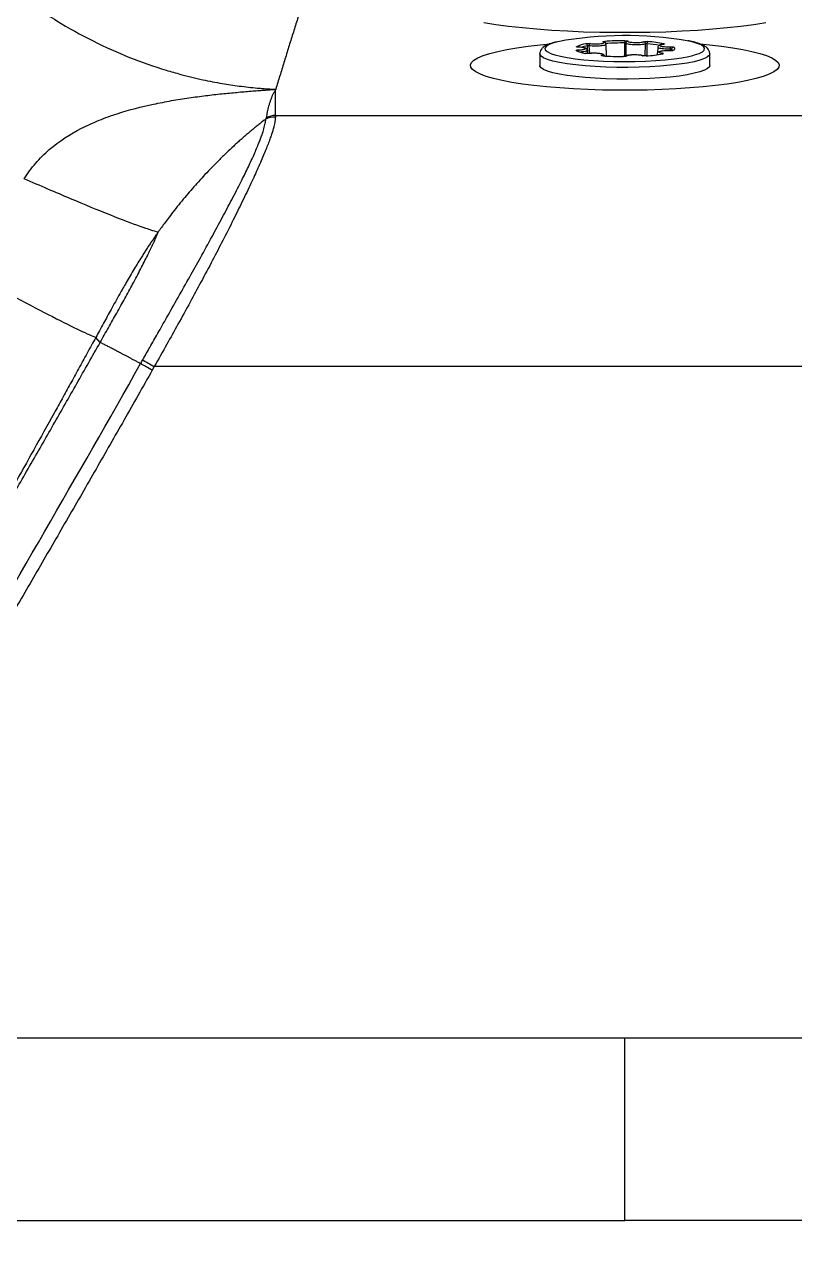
# Model space of a CAD drawing. Extents: x -50 to 28, y -10 to 124.
# Drawn here: x -17.31 to -9.83, y 13.97 to 25.78 of the extents above; entities that cross this region are included whole.
import ezdxf

# ---------------------------------------------------------------- set-up
doc = ezdxf.new("R2010")
doc.units = 0
doc.header["$MEASUREMENT"] = 0
doc.layers.add('GEOMETRY', color=2, linetype='Continuous', lineweight=25)

# ---------------------------------------------------------------- blocks, each defined once
blk = doc.blocks.new('2026 EXCURSION-ENTICE')
at = {"layer": 'GEOMETRY'}
for p, q in [((-0.446, -53.374), (-0.445, -53.374)), ((-0.359, -53.436), (-0.362, -53.359)), ((-0.348, -53.36), (-0.344, -53.435)), ((-0.178, -53.46), (-0.182, -53.347)), ((-0.001, -53.465), (0.001, -53.332)), ((0.011, -53.334), (0.009, -53.46)), ((0.199, -53.458), (0.201, -53.342)), ((0.215, -53.34), (0.213, -53.458)), ((0.321, -53.375), (0.317, -53.429)), ((-0.825, -53.437), (-0.825, -53.551)), ((-0.361, -53.436), (-0.364, -53.405)), ((-0.016, -53.465), (-0.016, -53.465)), ((0.314, -53.44), (0.313, -53.447)), ((0.435, -53.409), (0.434, -53.409)), ((0.442, -53.409), (0.443, -53.392)), ((0.455, -53.392), (0.454, -53.408)), ((0.825, -53.551), (0.825, -53.437)), ((-3.39, -53.782), (-3.39, -53.783)), ((-3.392, -54.036), (0, -54.036)), ((0, -54.036), (3.469, -54.036)), ((-5.095, -56.241), (-5.137, -56.191)), ((-4.569, -56.474), (-4.589, -56.51)), ((0, -56.474), (-4.569, -56.474)), ((3.903, -56.474), (0, -56.474)), ((-7.838, -62.991), (0, -62.991)), ((0, -62.991), (8.053, -62.991)), ((-9.165, -64.767), (0, -64.767)), ((9.285, -64.767), (0, -64.767))]:
    blk.add_line(p, q, dxfattribs=at)
at = {"layer": 'GEOMETRY', "flags": 128}
for points in [[(1.368, -53.137), (1.253, -53.155), (1.128, -53.172), (0.995, -53.186), (0.855, -53.199), (0.708, -53.21), (0.556, -53.219), (0.4, -53.226), (0.242, -53.23), (0.081, -53.232), (-0.081, -53.232), (-0.241, -53.23), (-0.4, -53.226), (-0.556, -53.219), (-0.708, -53.21), (-0.855, -53.199), (-0.995, -53.186), (-1.128, -53.172), (-1.252, -53.155), (-1.368, -53.137)], [(0.731, -53.34), (0.822, -53.349), (0.939, -53.363), (1.048, -53.378), (1.147, -53.395), (1.235, -53.414), (1.311, -53.433), (1.375, -53.454), (1.427, -53.476), (1.465, -53.499), (1.489, -53.522), (1.5, -53.545), (1.496, -53.568), (1.479, -53.591), (1.447, -53.614), (1.403, -53.636), (1.345, -53.657), (1.274, -53.678), (1.192, -53.697), (1.099, -53.715), (0.995, -53.731), (0.882, -53.746), (0.761, -53.758), (0.632, -53.769), (0.498, -53.778), (0.359, -53.785), (0.217, -53.789), (0.073, -53.792), (-0.072, -53.792), (-0.217, -53.789), (-0.359, -53.785), (-0.498, -53.778), (-0.632, -53.769), (-0.76, -53.758), (-0.882, -53.746), (-0.995, -53.731), (-1.098, -53.715), (-1.192, -53.697), (-1.274, -53.678), (-1.345, -53.657), (-1.402, -53.636), (-1.447, -53.614), (-1.478, -53.591), (-1.496, -53.568), (-1.499, -53.545), (-1.489, -53.522), (-1.465, -53.499), (-1.426, -53.476), (-1.375, -53.454), (-1.311, -53.433), (-1.234, -53.414), (-1.146, -53.395), (-1.048, -53.378), (-0.939, -53.363), (-0.822, -53.349), (-0.726, -53.34)], [(-0.65, -53.32), (-0.652, -53.32), (-0.702, -53.335), (-0.74, -53.35), (-0.764, -53.367), (-0.775, -53.383), (-0.772, -53.4), (-0.755, -53.416), (-0.724, -53.432), (-0.713, -53.437)], [(-0.21, -53.323), (-0.207, -53.323), (-0.204, -53.324)], [(0.371, -53.346), (0.371, -53.346), (0.373, -53.346)], [(0.475, -53.373), (0.479, -53.377), (0.482, -53.381), (0.483, -53.385), (0.483, -53.389), (0.482, -53.393), (0.48, -53.397), (0.476, -53.401), (0.471, -53.405)], [(0.704, -53.336), (0.655, -53.321), (0.606, -53.31)], [(0.662, -53.453), (0.678, -53.448), (0.722, -53.433), (0.753, -53.417), (0.771, -53.401), (0.774, -53.384), (0.765, -53.367), (0.741, -53.351), (0.704, -53.336)], [(0.825, -53.438), (0.821, -53.449), (0.804, -53.467), (0.774, -53.483), (0.73, -53.499), (0.673, -53.514), (0.605, -53.527), (0.527, -53.539), (0.439, -53.549), (0.344, -53.558), (0.244, -53.564), (0.139, -53.568), (0.031, -53.57), (-0.077, -53.569), (-0.183, -53.566), (-0.287, -53.561), (-0.385, -53.554), (-0.477, -53.545), (-0.561, -53.534), (-0.635, -53.522), (-0.698, -53.508), (-0.75, -53.492), (-0.788, -53.476), (-0.813, -53.459), (-0.825, -53.442), (-0.825, -53.437)], [(-0.713, -53.437), (-0.681, -53.447), (-0.626, -53.461), (-0.559, -53.474), (-0.483, -53.485), (-0.397, -53.495), (-0.305, -53.502), (-0.208, -53.508), (-0.106, -53.511), (-0.003, -53.512), (0.1, -53.511), (0.202, -53.508), (0.3, -53.503), (0.392, -53.495), (0.478, -53.486), (0.555, -53.475), (0.622, -53.462), (0.662, -53.453)], [(-0.388, -53.434), (-0.385, -53.434), (-0.384, -53.434)], [(-0.345, -53.435), (-0.348, -53.435), (-0.348, -53.435)], [(-0.211, -53.458), (-0.209, -53.458), (-0.209, -53.458)], [(0.168, -53.455), (0.172, -53.456), (0.175, -53.456)], [(0.207, -53.458), (0.207, -53.458), (0.209, -53.458)], [(0.364, -53.438), (0.365, -53.438), (0.368, -53.438)], [(0.825, -53.551), (0.821, -53.563), (0.804, -53.58), (0.774, -53.597), (0.73, -53.612), (0.673, -53.627), (0.605, -53.641), (0.527, -53.653), (0.439, -53.663), (0.344, -53.671), (0.244, -53.677), (0.139, -53.681), (0.031, -53.683), (-0.077, -53.683), (-0.183, -53.68), (-0.287, -53.675), (-0.385, -53.668), (-0.477, -53.659), (-0.561, -53.648), (-0.635, -53.635), (-0.698, -53.621), (-0.75, -53.606), (-0.788, -53.59), (-0.813, -53.573), (-0.825, -53.556), (-0.825, -53.551)]]:
    blk.add_lwpolyline(points, dxfattribs=at)
at = {"layer": 'GEOMETRY'}
for centre, radius, start, end in [((0.006, -56.872), 3.612, 80.4379, 100.4629), ((-0.331, -53.642), 0.306, 98.8034, 116.5974), ((-0.469, -53.388), 0.0199, 51.3271, 87.2658), ((-0.281, -53.794), 0.442, 100.6215, 108.7468), ((-0.383, -53.359), 0.0207, 359.0963, 75.6895), ((-0.326, -53.358), 0.0215, 113.1526, 185.6064), ((-0.003, -56.099), 2.789, 89.9114, 93.947), ((-0.212, -53.335), 0.0252, 353.8136, 47.5995), ((-0.003, -56.006), 2.674, 89.9114, 93.947), ((3.297, -53.328), 3.296, 179.6876, 180.0625), ((0.031, -53.335), 0.0198, 89.3001, 178.839), ((0.181, -53.342), 0.0207, 359.16, 82.3782), ((0.238, -53.338), 0.0235, 126.9132, 185.9389), ((0.096, -54.822), 1.486, 80.671, 85.4279), ((0.119, -54.703), 1.388, 79.2047, 85.6429), ((0.382, -53.356), 0.017, 99.9928, 147.6745), ((0.403, -53.388), 0.0406, 354.519, 27.4073), ((0.475, -53.393), 0.0204, 92.2158, 175.9508), ((-0.348, -53.186), 0.251, 240.5495, 260.8936), ((-0.471, -53.424), 0.0188, 52.7142, 92.2629), ((-0.487, -53.417), 0.0421, 357.4783, 24.5435), ((-0.226, -53.469), 0.0184, 42.6993, 84.153), ((-0.006, -50.742), 2.723, 265.6738, 269.7746), ((0.015, -53.481), 0.0202, 89.9361, 122.6267), ((0.103, -51.954), 1.508, 273.9998, 280.0907), ((0.368, -53.446), 0.0154, 107.6498, 159.947), ((0.444, -53.408), 0.0197, 9.8661, 55.8562), ((0.47, -53.424), 0.0188, 87.7532, 117.3399)]:
    blk.add_arc(centre, radius, start, end, dxfattribs=at)
for points, knots in [([(36.859, -38.985), (36.859, -39.16), (36.859, -39.51), (36.859, -40.039), (36.859, -40.597), (36.859, -41.376), (36.858, -42.351), (36.855, -43.908), (36.846, -45.823), (36.821, -48.972), (36.769, -52.803), (36.678, -56.674), (36.579, -59.683), (36.498, -61.677), (36.42, -63.302), (36.353, -64.522), (36.286, -65.605), (36.213, -66.66), (36.126, -67.745), (36.035, -68.704), (35.97, -69.315), (35.938, -69.602), (35.924, -69.72), (35.913, -69.815), (35.904, -69.892), (35.896, -69.965), (35.867, -70.204), (35.796, -70.603), (35.662, -71.066), (35.528, -71.427), (35.412, -71.692), (35.284, -71.951), (35.095, -72.286), (34.826, -72.687), (34.456, -73.131), (34.042, -73.535), (33.588, -73.894), (33.1, -74.204), (32.582, -74.462), (32.13, -74.631), (31.76, -74.738), (31.526, -74.793), (31.337, -74.829), (31.218, -74.849), (31.123, -74.863), (31.057, -74.871), (30.985, -74.88), (30.842, -74.897), (30.622, -74.922), (30.243, -74.965), (29.765, -75.015), (29.193, -75.07), (28.615, -75.121), (27.863, -75.183), (26.899, -75.253), (25.76, -75.325), (24.592, -75.39), (22.878, -75.476), (20.508, -75.573), (17.428, -75.669), (14.538, -75.735), (11.889, -75.78), (10.038, -75.803), (8.533, -75.817), (7.442, -75.826), (6.273, -75.833), (4.745, -75.84), (3.208, -75.844), (1.667, -75.846), (0.492, -75.847), (-0.692, -75.847), (-1.866, -75.846), (-3.004, -75.844), (-3.751, -75.842), (-4.118, -75.841)], [0, 0, 0, 0, 0.007135, 0.014269, 0.02154, 0.029849, 0.046032, 0.061236, 0.093305, 0.124037, 0.189519, 0.249403, 0.281787, 0.312156, 0.330735, 0.348033, 0.361973, 0.37493, 0.391119, 0.406315, 0.414161, 0.41614, 0.418084, 0.419011, 0.420045, 0.421239, 0.422007, 0.429856, 0.437694, 0.441616, 0.445539, 0.449461, 0.453383, 0.461225, 0.469067, 0.476909, 0.484751, 0.492594, 0.500437, 0.50828, 0.512202, 0.516124, 0.518085, 0.520047, 0.521015, 0.52201, 0.522757, 0.523955, 0.527873, 0.531772, 0.53951, 0.547462, 0.55518, 0.563151, 0.578208, 0.59453, 0.609664, 0.62587, 0.664452, 0.706296, 0.751407, 0.782189, 0.814248, 0.826805, 0.843537, 0.858702, 0.8744, 0.905792, 0.921312, 0.937214, 0.953632, 0.969569, 0.985025, 1, 1, 1, 1]), ([(-4.118, -75.625), (-3.925, -75.625), (-3.733, -75.626), (-3.347, -75.627), (-3.155, -75.627), (-2.769, -75.628), (-2.576, -75.628), (-2.191, -75.629), (-1.998, -75.629), (-1.035, -75.63), (-0.265, -75.63), (0.698, -75.63), (0.89, -75.63), (1.275, -75.63), (1.468, -75.63), (1.853, -75.629), (2.046, -75.629), (2.432, -75.628), (2.626, -75.628), (3.011, -75.627), (3.204, -75.627), (3.589, -75.626), (3.782, -75.626), (4.359, -75.624), (4.744, -75.623), (5.322, -75.621), (5.515, -75.62), (5.9, -75.618), (6.093, -75.617), (6.478, -75.615), (6.67, -75.614), (6.959, -75.613), (7.055, -75.612), (7.176, -75.611), (7.2, -75.611), (7.247, -75.611), (7.269, -75.611), (7.312, -75.61), (7.332, -75.61), (7.369, -75.61), (7.386, -75.61), (7.433, -75.609), (7.461, -75.609), (7.515, -75.609), (7.542, -75.609), (7.59, -75.608), (7.607, -75.608), (7.644, -75.608), (7.664, -75.608), (7.707, -75.607), (7.729, -75.607), (7.776, -75.607), (7.801, -75.607), (8.017, -75.605), (8.21, -75.603), (8.787, -75.598), (9.172, -75.595), (10.328, -75.583), (11.099, -75.573), (12.641, -75.551), (13.412, -75.538), (14.953, -75.508), (15.724, -75.491), (17.263, -75.454), (18.033, -75.432), (19.572, -75.385), (20.341, -75.359), (21.495, -75.315), (21.88, -75.299), (22.648, -75.266), (23.032, -75.249), (23.608, -75.222), (23.8, -75.213), (24.184, -75.194), (24.376, -75.184), (24.664, -75.169), (24.76, -75.163), (24.95, -75.153), (25.046, -75.148), (25.238, -75.137), (25.334, -75.132), (25.526, -75.121), (25.622, -75.115), (26.486, -75.064), (27.253, -75.013), (28.402, -74.922), (28.785, -74.89), (29.358, -74.837), (29.549, -74.818), (29.836, -74.789), (29.979, -74.775), (30.146, -74.757), (30.23, -74.748), (30.266, -74.744), (30.289, -74.742), (30.301, -74.74), (30.325, -74.738), (30.336, -74.737), (30.353, -74.735), (30.364, -74.733), (30.376, -74.732), (30.406, -74.729), (30.43, -74.726), (30.502, -74.718), (30.549, -74.713), (30.645, -74.702), (30.692, -74.697), (30.788, -74.686), (30.835, -74.68), (30.895, -74.673), (30.907, -74.672), (30.931, -74.669), (30.942, -74.667), (30.965, -74.665), (30.977, -74.663), (31, -74.66), (31.012, -74.659), (31.047, -74.655), (31.07, -74.651), (31.115, -74.645), (31.138, -74.642), (31.253, -74.624), (31.344, -74.608), (31.616, -74.552), (31.795, -74.505), (32.148, -74.393), (32.322, -74.328), (32.831, -74.107), (33.155, -73.924), (33.759, -73.495), (34.039, -73.249), (34.541, -72.706), (34.764, -72.408), (35.144, -71.772), (35.301, -71.435), (35.482, -70.91), (35.533, -70.732), (35.596, -70.461), (35.615, -70.371), (35.639, -70.234), (35.647, -70.188), (35.657, -70.119), (35.661, -70.096), (35.667, -70.051), (35.67, -70.028), (35.676, -69.981), (35.679, -69.958), (35.684, -69.911), (35.687, -69.887), (35.696, -69.815), (35.701, -69.768), (35.718, -69.625), (35.729, -69.529), (35.76, -69.243), (35.781, -69.052), (35.878, -68.097), (35.944, -67.332), (36.03, -66.182), (36.056, -65.798), (36.105, -65.031), (36.128, -64.647), (36.193, -63.495), (36.232, -62.726), (36.302, -61.187), (36.333, -60.419), (36.389, -58.88), (36.414, -58.111), (36.46, -56.573), (36.48, -55.805), (36.516, -54.27), (36.532, -53.502), (36.56, -51.965), (36.572, -51.196), (36.588, -50.041), (36.593, -49.656), (36.602, -48.887), (36.606, -48.501), (36.614, -47.731), (36.617, -47.347), (36.623, -46.576), (36.626, -46.19), (36.631, -45.42), (36.633, -45.035), (36.636, -44.265), (36.638, -43.879), (36.64, -43.108), (36.641, -42.723), (36.642, -41.953), (36.643, -41.568), (36.643, -40.99), (36.643, -40.798), (36.643, -40.509), (36.643, -40.413), (36.643, -40.268), (36.643, -40.22), (36.643, -40.148), (36.643, -40.124), (36.643, -40.079), (36.643, -40.057), (36.643, -40.015), (36.643, -39.995), (36.643, -39.957), (36.643, -39.939), (36.643, -39.886), (36.643, -39.852), (36.643, -39.797), (36.643, -39.778), (36.643, -39.739), (36.643, -39.718), (36.643, -39.674), (36.643, -39.651), (36.643, -39.604), (36.643, -39.579), (36.643, -39.507), (36.643, -39.459), (36.643, -39.364), (36.643, -39.317), (36.643, -39.223), (36.643, -39.176), (36.643, -39.081), (36.643, -39.033), (36.643, -38.985)], [0, 0, 0, 0, 0.007812, 0.007812, 0.015625, 0.015625, 0.023437, 0.023437, 0.03125, 0.03125, 0.0625, 0.0625, 0.070312, 0.070312, 0.078125, 0.078125, 0.085937, 0.085937, 0.09375, 0.09375, 0.101562, 0.101562, 0.109375, 0.109375, 0.125, 0.125, 0.132812, 0.132812, 0.140625, 0.140625, 0.148437, 0.148437, 0.152344, 0.152344, 0.15332, 0.15332, 0.154297, 0.154297, 0.155273, 0.155273, 0.15625, 0.15625, 0.158203, 0.158203, 0.160156, 0.160156, 0.161133, 0.161133, 0.162109, 0.162109, 0.163086, 0.163086, 0.164062, 0.164062, 0.171875, 0.171875, 0.1875, 0.1875, 0.21875, 0.21875, 0.25, 0.25, 0.28125, 0.28125, 0.3125, 0.3125, 0.34375, 0.34375, 0.359375, 0.359375, 0.375, 0.375, 0.382812, 0.382812, 0.390625, 0.390625, 0.394531, 0.394531, 0.398437, 0.398437, 0.402344, 0.402344, 0.40625, 0.40625, 0.4375, 0.4375, 0.453125, 0.453125, 0.460937, 0.460937, 0.464844, 0.466797, 0.467773, 0.468262, 0.468262, 0.46875, 0.46875, 0.469238, 0.469238, 0.469482, 0.469727, 0.469727, 0.470703, 0.470703, 0.472656, 0.472656, 0.474609, 0.474609, 0.476562, 0.476562, 0.477051, 0.477051, 0.477539, 0.477539, 0.478027, 0.478027, 0.478516, 0.478516, 0.479492, 0.479492, 0.480469, 0.480469, 0.484375, 0.484375, 0.492187, 0.492187, 0.5, 0.5, 0.515625, 0.515625, 0.53125, 0.53125, 0.546875, 0.546875, 0.5625, 0.5625, 0.570312, 0.570312, 0.574219, 0.574219, 0.576172, 0.576172, 0.577148, 0.577148, 0.578125, 0.578125, 0.579102, 0.579102, 0.580078, 0.580078, 0.582031, 0.582031, 0.585937, 0.585937, 0.59375, 0.59375, 0.625, 0.625, 0.640625, 0.640625, 0.65625, 0.65625, 0.6875, 0.6875, 0.71875, 0.71875, 0.75, 0.75, 0.78125, 0.78125, 0.8125, 0.8125, 0.84375, 0.84375, 0.859375, 0.859375, 0.875, 0.875, 0.890625, 0.890625, 0.90625, 0.90625, 0.921875, 0.921875, 0.9375, 0.9375, 0.953125, 0.953125, 0.96875, 0.96875, 0.976562, 0.976562, 0.980469, 0.980469, 0.982422, 0.982422, 0.983398, 0.983398, 0.984375, 0.984375, 0.985352, 0.985352, 0.986328, 0.986328, 0.988281, 0.988281, 0.989258, 0.989258, 0.990234, 0.990234, 0.991211, 0.991211, 0.992187, 0.992187, 0.994141, 0.994141, 0.996094, 0.996094, 0.998047, 0.998047, 1, 1, 1, 1]), ([(0, -75.54), (0.179, -75.54), (0.448, -75.54), (0.739, -75.54), (0.862, -75.54), (0.896, -75.54), (0.918, -75.54), (0.93, -75.54), (0.952, -75.54), (0.964, -75.54), (0.989, -75.54), (1.003, -75.54), (1.043, -75.54), (1.072, -75.54), (1.112, -75.54), (1.125, -75.54), (1.149, -75.54), (1.161, -75.54), (1.194, -75.54), (1.217, -75.54), (1.284, -75.54), (1.329, -75.54), (1.463, -75.54), (1.553, -75.54), (1.821, -75.539), (2, -75.539), (2.538, -75.538), (2.896, -75.538), (3.434, -75.537), (3.613, -75.536), (3.973, -75.535), (4.153, -75.535), (4.512, -75.534), (4.691, -75.533), (5.05, -75.532), (5.229, -75.531), (5.588, -75.53), (5.768, -75.529), (6.128, -75.527), (6.307, -75.526), (6.666, -75.524), (6.845, -75.523), (7.047, -75.522), (7.069, -75.522), (7.114, -75.522), (7.136, -75.521), (7.202, -75.521), (7.245, -75.521), (7.308, -75.52), (7.329, -75.52), (7.372, -75.52), (7.394, -75.52), (7.438, -75.519), (7.461, -75.519), (7.506, -75.519), (7.886, -75.516), (8.267, -75.513), (9.343, -75.503), (10.061, -75.496), (11.497, -75.478), (12.215, -75.467), (13.652, -75.443), (14.37, -75.43), (15.805, -75.399), (16.523, -75.382), (17.419, -75.359), (17.598, -75.354), (17.867, -75.346), (17.957, -75.344), (18.091, -75.34), (18.136, -75.339), (18.225, -75.336), (18.269, -75.335), (18.357, -75.332), (18.401, -75.331), (18.489, -75.328), (18.534, -75.327), (18.623, -75.324), (18.668, -75.323), (18.758, -75.32), (18.982, -75.313), (19.206, -75.306), (20.102, -75.277), (20.818, -75.251), (22.252, -75.194), (22.968, -75.163), (24.043, -75.111), (24.401, -75.093), (25.117, -75.054), (25.475, -75.034), (26.55, -74.969), (27.266, -74.921), (28.697, -74.809), (29.412, -74.744), (30.149, -74.666), (30.171, -74.664), (30.216, -74.659), (30.238, -74.657), (30.283, -74.652), (30.306, -74.649), (30.35, -74.644), (30.373, -74.642), (30.417, -74.637), (30.44, -74.635), (30.484, -74.63), (30.507, -74.627), (30.552, -74.622), (30.575, -74.619), (30.62, -74.614), (30.642, -74.612), (30.709, -74.604), (30.754, -74.599), (30.81, -74.592), (30.821, -74.591), (30.843, -74.588), (30.854, -74.587), (30.875, -74.585), (30.886, -74.583), (30.908, -74.581), (30.919, -74.58), (30.941, -74.577), (30.953, -74.576), (30.969, -74.574), (30.975, -74.573), (30.986, -74.571), (30.992, -74.571), (31.002, -74.569), (31.008, -74.569), (31.019, -74.567), (31.025, -74.567), (31.042, -74.564), (31.053, -74.563), (31.111, -74.555), (31.156, -74.548), (31.383, -74.511), (31.563, -74.472), (31.919, -74.375), (32.094, -74.317), (32.609, -74.117), (32.938, -73.947), (33.554, -73.543), (33.84, -73.308), (34.359, -72.785), (34.59, -72.496), (34.988, -71.876), (35.154, -71.545), (35.349, -71.028), (35.406, -70.853), (35.464, -70.63), (35.475, -70.585), (35.496, -70.496), (35.506, -70.451), (35.525, -70.361), (35.533, -70.316), (35.55, -70.226), (35.557, -70.18), (35.571, -70.089), (35.577, -70.044), (35.589, -69.953), (35.594, -69.908), (35.61, -69.774), (35.62, -69.685), (35.635, -69.551), (35.641, -69.507), (35.65, -69.417), (35.655, -69.372), (35.67, -69.239), (35.68, -69.149), (35.764, -68.346), (35.828, -67.63), (35.912, -66.557), (35.938, -66.199), (35.987, -65.482), (36.009, -65.124), (36.052, -64.408), (36.072, -64.049), (36.11, -63.332), (36.129, -62.974), (36.163, -62.257), (36.18, -61.898), (36.203, -61.361), (36.211, -61.182), (36.222, -60.913), (36.226, -60.823), (36.233, -60.644), (36.236, -60.555), (36.247, -60.287), (36.254, -60.108), (36.267, -59.749), (36.274, -59.57), (36.293, -59.033), (36.305, -58.674), (36.34, -57.6), (36.361, -56.884), (36.418, -54.734), (36.448, -53.3), (36.483, -51.15), (36.494, -50.433), (36.507, -49.357), (36.511, -48.999), (36.519, -48.282), (36.522, -47.924), (36.529, -47.207), (36.531, -46.849), (36.537, -46.132), (36.539, -45.773), (36.545, -44.698), (36.548, -43.981), (36.552, -42.547), (36.553, -41.83), (36.553, -40.933), (36.553, -40.754), (36.553, -40.485), (36.553, -40.396), (36.553, -40.261), (36.553, -40.194), (36.553, -40.116), (36.553, -40.082), (36.553, -40.06), (36.553, -40.048), (36.553, -40.026), (36.553, -40.015), (36.553, -39.994), (36.553, -39.983), (36.553, -39.953), (36.553, -39.934), (36.553, -39.896), (36.553, -39.877), (36.553, -39.846), (36.553, -39.836), (36.553, -39.814), (36.553, -39.803), (36.553, -39.702), (36.553, -39.612), (36.553, -39.343), (36.553, -39.164), (36.553, -38.985)], [0, 0, 0, 0, 0.007812, 0.011719, 0.012695, 0.013184, 0.013184, 0.013672, 0.013672, 0.01416, 0.01416, 0.014648, 0.014648, 0.015625, 0.015625, 0.016113, 0.016113, 0.016602, 0.016602, 0.017578, 0.017578, 0.019531, 0.019531, 0.023437, 0.023437, 0.03125, 0.03125, 0.046875, 0.046875, 0.054687, 0.054687, 0.0625, 0.0625, 0.070312, 0.070312, 0.078125, 0.078125, 0.085937, 0.085937, 0.09375, 0.09375, 0.101562, 0.101562, 0.102539, 0.102539, 0.103516, 0.103516, 0.105469, 0.105469, 0.106445, 0.106445, 0.107422, 0.107422, 0.108398, 0.108398, 0.109375, 0.125, 0.125, 0.15625, 0.15625, 0.1875, 0.1875, 0.21875, 0.21875, 0.25, 0.25, 0.257812, 0.257812, 0.261719, 0.261719, 0.263672, 0.263672, 0.265625, 0.265625, 0.267578, 0.267578, 0.269531, 0.269531, 0.271484, 0.271484, 0.273437, 0.28125, 0.28125, 0.3125, 0.3125, 0.34375, 0.34375, 0.359375, 0.359375, 0.375, 0.375, 0.40625, 0.40625, 0.4375, 0.4375, 0.438477, 0.438477, 0.439453, 0.439453, 0.44043, 0.44043, 0.441406, 0.441406, 0.442383, 0.442383, 0.443359, 0.443359, 0.444336, 0.444336, 0.445312, 0.445312, 0.447266, 0.447266, 0.447754, 0.447754, 0.448242, 0.448242, 0.44873, 0.44873, 0.449219, 0.449219, 0.449707, 0.449707, 0.449951, 0.449951, 0.450195, 0.450195, 0.450439, 0.450439, 0.450684, 0.450684, 0.451172, 0.451172, 0.453125, 0.453125, 0.460937, 0.460937, 0.46875, 0.46875, 0.484375, 0.484375, 0.5, 0.5, 0.515625, 0.515625, 0.53125, 0.53125, 0.539062, 0.539062, 0.541016, 0.541016, 0.542969, 0.542969, 0.544922, 0.544922, 0.546875, 0.546875, 0.548828, 0.548828, 0.550781, 0.550781, 0.554687, 0.554687, 0.556641, 0.556641, 0.558594, 0.558594, 0.5625, 0.5625, 0.59375, 0.59375, 0.609375, 0.609375, 0.625, 0.625, 0.640625, 0.640625, 0.65625, 0.65625, 0.671875, 0.671875, 0.679687, 0.679687, 0.683594, 0.683594, 0.6875, 0.6875, 0.695312, 0.695312, 0.703125, 0.703125, 0.71875, 0.71875, 0.75, 0.75, 0.8125, 0.8125, 0.84375, 0.84375, 0.859375, 0.859375, 0.875, 0.875, 0.890625, 0.890625, 0.90625, 0.90625, 0.9375, 0.9375, 0.96875, 0.96875, 0.976562, 0.976562, 0.980469, 0.980469, 0.982422, 0.983398, 0.983887, 0.983887, 0.984375, 0.984375, 0.984863, 0.984863, 0.985352, 0.985352, 0.986328, 0.986328, 0.987305, 0.987305, 0.987793, 0.987793, 0.988281, 0.988281, 0.992187, 0.992187, 1, 1, 1, 1]), ([(0, -75.399), (0.255, -75.399), (0.758, -75.399), (1.505, -75.398), (2.236, -75.397), (2.949, -75.396), (3.646, -75.395), (4.481, -75.392), (5.425, -75.389), (6.856, -75.382), (9.405, -75.364), (12.989, -75.319), (16.595, -75.243), (19.404, -75.16), (21.198, -75.096), (22.609, -75.037), (23.696, -74.987), (24.764, -74.932), (25.851, -74.871), (26.912, -74.803), (27.994, -74.724), (29.052, -74.635), (29.944, -74.547), (30.511, -74.485), (30.779, -74.454), (30.911, -74.438), (31.046, -74.422), (31.223, -74.395), (31.443, -74.353), (31.791, -74.268), (32.218, -74.127), (32.708, -73.906), (33.173, -73.634), (33.607, -73.316), (34.006, -72.954), (34.364, -72.552), (34.678, -72.115), (34.944, -71.647), (35.125, -71.236), (35.243, -70.897), (35.318, -70.639), (35.379, -70.378), (35.414, -70.18), (35.434, -70.047), (35.442, -69.985), (35.45, -69.918), (35.461, -69.827), (35.475, -69.711), (35.495, -69.534), (35.52, -69.313), (35.576, -68.789), (35.654, -67.985), (35.744, -66.914), (35.823, -65.831), (35.89, -64.769), (35.95, -63.695), (36.004, -62.626), (36.054, -61.54), (36.113, -60.128), (36.177, -58.332), (36.259, -55.525), (36.335, -51.922), (36.379, -48.352), (36.4, -45.428), (36.409, -43.277), (36.412, -41.471), (36.412, -40.224), (36.411, -39.515), (36.411, -39.164), (36.411, -38.985)], [0, 0, 0, 0, 0.011101, 0.021959, 0.032572, 0.042941, 0.053066, 0.062947, 0.079322, 0.094251, 0.125331, 0.190435, 0.250486, 0.282601, 0.312909, 0.328779, 0.344158, 0.360326, 0.375407, 0.391619, 0.406655, 0.422722, 0.437903, 0.445751, 0.447588, 0.449629, 0.451566, 0.453521, 0.457428, 0.461331, 0.46914, 0.47695, 0.484759, 0.492568, 0.500376, 0.508185, 0.515994, 0.523803, 0.531611, 0.535517, 0.539423, 0.543317, 0.547218, 0.548183, 0.549172, 0.549945, 0.551125, 0.553168, 0.555032, 0.55892, 0.562849, 0.578024, 0.5941, 0.609728, 0.625356, 0.640468, 0.65663, 0.672021, 0.68788, 0.71823, 0.75035, 0.810334, 0.87533, 0.905972, 0.937827, 0.969083, 0.984709, 0.992188, 1, 1, 1, 1]), ([(-2.933, -52.345), (-2.948, -52.388), (-2.977, -52.475), (-3.02, -52.606), (-3.062, -52.737), (-3.105, -52.868), (-3.147, -52.998), (-3.188, -53.129), (-3.229, -53.26), (-3.27, -53.39), (-3.31, -53.521), (-3.35, -53.652), (-3.377, -53.739), (-3.39, -53.782)], [0, 0, 0, 0, 0.090965, 0.18192, 0.272862, 0.363794, 0.454714, 0.545623, 0.636521, 0.727407, 0.818283, 0.909147, 1, 1, 1, 1]), ([(-6.208, -52.596), (-6.207, -52.597), (-6.206, -52.598), (-6.203, -52.6), (-6.2, -52.603), (-6.196, -52.607), (-6.191, -52.612), (-6.183, -52.618), (-6.174, -52.626), (-6.16, -52.639), (-6.143, -52.654), (-6.101, -52.691), (-6.01, -52.768), (-5.813, -52.923), (-5.524, -53.119), (-5.17, -53.316), (-4.814, -53.476), (-4.527, -53.576), (-4.289, -53.644), (-4.107, -53.689), (-3.918, -53.725), (-3.77, -53.748), (-3.657, -53.761), (-3.586, -53.768), (-3.535, -53.773), (-3.503, -53.775), (-3.476, -53.777), (-3.452, -53.779), (-3.432, -53.78), (-3.416, -53.781), (-3.404, -53.782), (-3.395, -53.782), (-3.391, -53.782), (-3.39, -53.782)], [0, 0, 0, 0, 0.000998, 0.002059, 0.002952, 0.004885, 0.007201, 0.009818, 0.014236, 0.018656, 0.027468, 0.036266, 0.071218, 0.140062, 0.273667, 0.402424, 0.527113, 0.648481, 0.696267, 0.767231, 0.830062, 0.883862, 0.913416, 0.941508, 0.953116, 0.963447, 0.9725, 0.980276, 0.986775, 0.991996, 0.995941, 0.998608, 1, 1, 1, 1]), ([(-0.668, -53.323), (-0.681, -53.326), (-0.714, -53.335), (-0.755, -53.35), (-0.788, -53.369), (-0.81, -53.391), (-0.823, -53.413), (-0.824, -53.429), (-0.824, -53.436)], [0, 0, 0, 0, 0.161236, 0.392126, 0.635725, 0.783462, 0.91468, 1, 1, 1, 1]), ([(-0.446, -53.374), (-0.449, -53.374), (-0.455, -53.373), (-0.463, -53.372), (-0.468, -53.371), (-0.469, -53.369), (-0.468, -53.368), (-0.468, -53.368)], [0, 0, 0, 0, 0.211413, 0.42284, 0.63392, 0.844474, 1, 1, 1, 1]), ([(-0.448, -53.373), (-0.45, -53.373), (-0.454, -53.373), (-0.458, -53.372), (-0.46, -53.372), (-0.459, -53.372), (-0.459, -53.372)], [0, 0, 0, 0, 0.393485, 0.702224, 0.920771, 1, 1, 1, 1]), ([(-0.445, -53.374), (-0.446, -53.374), (-0.447, -53.374), (-0.448, -53.373), (-0.448, -53.373)], [0, 0, 0, 0, 0.985036, 1, 1, 1, 1]), ([(-0.448, -53.399), (-0.439, -53.399), (-0.421, -53.398), (-0.4, -53.395), (-0.387, -53.391), (-0.382, -53.386), (-0.386, -53.382), (-0.4, -53.378), (-0.42, -53.375), (-0.437, -53.374), (-0.446, -53.374)], [0, 0, 0, 0, 0.131952, 0.255996, 0.380084, 0.504168, 0.628204, 0.752168, 0.876083, 1, 1, 1, 1]), ([(-0.364, -53.405), (-0.364, -53.402), (-0.365, -53.396), (-0.37, -53.39), (-0.376, -53.385), (-0.386, -53.381), (-0.402, -53.377), (-0.425, -53.374), (-0.44, -53.374), (-0.445, -53.374)], [0, 0, 0, 0, 0.078722, 0.154641, 0.237786, 0.361003, 0.615946, 0.873441, 1, 1, 1, 1]), ([(-0.378, -53.339), (-0.375, -53.339), (-0.37, -53.338), (-0.361, -53.337), (-0.351, -53.337), (-0.342, -53.338), (-0.337, -53.338), (-0.335, -53.338)], [0, 0, 0, 0, 0.210165, 0.420329, 0.630576, 0.841225, 1, 1, 1, 1]), ([(-0.348, -53.36), (-0.348, -53.36), (-0.35, -53.36), (-0.353, -53.359), (-0.356, -53.359), (-0.36, -53.359), (-0.361, -53.359), (-0.362, -53.359)], [0, 0, 0, 0, 0.160472, 0.372368, 0.582457, 0.791373, 1, 1, 1, 1]), ([(-0.184, -53.347), (-0.184, -53.349), (-0.184, -53.351), (-0.197, -53.356), (-0.219, -53.36), (-0.25, -53.363), (-0.283, -53.364), (-0.318, -53.363), (-0.338, -53.361), (-0.348, -53.36)], [0, 0, 0, 0, 0.103718, 0.251421, 0.399183, 0.547001, 0.69485, 0.84269, 1, 1, 1, 1]), ([(-0.335, -53.338), (-0.327, -53.339), (-0.311, -53.341), (-0.283, -53.342), (-0.256, -53.341), (-0.232, -53.339), (-0.214, -53.336), (-0.203, -53.332), (-0.201, -53.327), (-0.207, -53.324), (-0.21, -53.323)], [0, 0, 0, 0, 0.131952, 0.255996, 0.380084, 0.504168, 0.628204, 0.752168, 0.876083, 1, 1, 1, 1]), ([(-0.21, -53.323), (-0.211, -53.323), (-0.214, -53.322), (-0.213, -53.32), (-0.209, -53.318), (-0.203, -53.317), (-0.198, -53.317), (-0.195, -53.317)], [0, 0, 0, 0, 0.211413, 0.42284, 0.63392, 0.844474, 1, 1, 1, 1]), ([(-0.183, -53.347), (-0.183, -53.346), (-0.183, -53.342), (-0.186, -53.335), (-0.192, -53.33), (-0.197, -53.326), (-0.202, -53.325), (-0.204, -53.324)], [0, 0, 0, 0, 0.09815, 0.310407, 0.508575, 0.74261, 1, 1, 1, 1]), ([(0.001, -53.31), (0.004, -53.31), (0.011, -53.31), (0.02, -53.311), (0.027, -53.312), (0.031, -53.314), (0.031, -53.315), (0.031, -53.315)], [0, 0, 0, 0, 0.210165, 0.420329, 0.630576, 0.841225, 1, 1, 1, 1]), ([(0.011, -53.334), (0.011, -53.334), (0.011, -53.333), (0.01, -53.333), (0.007, -53.332), (0.004, -53.332), (0.002, -53.332), (0.001, -53.332)], [0, 0, 0, 0, 0.1604719, 0.3723682, 0.5824571, 0.7913733, 1, 1, 1, 1]), ([(0.201, -53.342), (0.195, -53.343), (0.183, -53.346), (0.155, -53.349), (0.122, -53.35), (0.088, -53.35), (0.056, -53.348), (0.031, -53.344), (0.013, -53.34), (0.012, -53.336), (0.011, -53.334)], [0, 0, 0, 0, 0.123967, 0.247898, 0.371842, 0.495833, 0.619873, 0.743938, 0.867996, 1, 1, 1, 1]), ([(0.031, -53.315), (0.032, -53.317), (0.033, -53.32), (0.047, -53.323), (0.067, -53.326), (0.092, -53.328), (0.12, -53.328), (0.146, -53.327), (0.169, -53.325), (0.179, -53.322), (0.183, -53.321)], [0, 0, 0, 0, 0.131952, 0.255996, 0.380084, 0.504168, 0.628204, 0.752168, 0.876083, 1, 1, 1, 1]), ([(0.183, -53.321), (0.185, -53.321), (0.189, -53.32), (0.197, -53.319), (0.207, -53.318), (0.216, -53.318), (0.222, -53.319), (0.224, -53.319)], [0, 0, 0, 0, 0.211413, 0.42284, 0.63392, 0.844474, 1, 1, 1, 1]), ([(0.215, -53.34), (0.214, -53.34), (0.212, -53.34), (0.209, -53.34), (0.206, -53.34), (0.203, -53.341), (0.202, -53.342), (0.201, -53.342)], [0, 0, 0, 0, 0.154409, 0.363544, 0.574125, 0.786447, 1, 1, 1, 1]), ([(0.367, -53.347), (0.363, -53.347), (0.349, -53.349), (0.338, -53.352), (0.327, -53.36), (0.322, -53.368), (0.321, -53.373), (0.321, -53.375)], [0, 0, 0, 0, 0.197139, 0.624462, 0.781213, 0.917575, 1, 1, 1, 1]), ([(0.443, -53.392), (0.432, -53.392), (0.409, -53.392), (0.376, -53.39), (0.348, -53.387), (0.329, -53.382), (0.32, -53.378), (0.322, -53.376), (0.322, -53.375)], [0, 0, 0, 0, 0.18721, 0.374368, 0.561543, 0.748791, 0.936111, 1, 1, 1, 1]), ([(0.373, -53.346), (0.366, -53.347), (0.352, -53.349), (0.342, -53.354), (0.34, -53.358), (0.347, -53.362), (0.363, -53.366), (0.385, -53.368), (0.412, -53.37), (0.43, -53.369), (0.439, -53.369)], [0, 0, 0, 0, 0.131952, 0.255996, 0.380084, 0.504168, 0.628204, 0.752168, 0.876083, 1, 1, 1, 1]), ([(0.376, -53.345), (0.376, -53.345), (0.376, -53.345), (0.374, -53.346), (0.373, -53.346), (0.371, -53.346), (0.371, -53.346)], [0, 0, 0, 0, 0.167584, 0.470734, 0.891347, 1, 1, 1, 1]), ([(0.379, -53.339), (0.381, -53.34), (0.384, -53.341), (0.386, -53.342), (0.384, -53.344), (0.379, -53.345), (0.375, -53.346), (0.373, -53.346)], [0, 0, 0, 0, 0.210165, 0.420329, 0.630576, 0.841225, 1, 1, 1, 1]), ([(0.439, -53.369), (0.442, -53.369), (0.449, -53.369), (0.459, -53.369), (0.467, -53.37), (0.473, -53.372), (0.474, -53.373), (0.475, -53.373)], [0, 0, 0, 0, 0.211413, 0.42284, 0.63392, 0.844474, 1, 1, 1, 1]), ([(0.721, -53.338), (0.712, -53.335), (0.687, -53.327), (0.653, -53.318), (0.622, -53.312), (0.615, -53.311)], [0, 0, 0, 0, 0.277174, 0.835189, 1, 1, 1, 1]), ([(0.824, -53.439), (0.824, -53.437), (0.826, -53.424), (0.817, -53.403), (0.802, -53.382), (0.779, -53.364), (0.752, -53.35), (0.73, -53.341), (0.721, -53.338)], [0, 0, 0, 0, 0.044127, 0.210724, 0.376251, 0.568915, 0.82519, 1, 1, 1, 1]), ([(-0.472, -53.405), (-0.472, -53.404), (-0.473, -53.403), (-0.47, -53.402), (-0.464, -53.4), (-0.457, -53.399), (-0.451, -53.399), (-0.448, -53.399)], [0, 0, 0, 0, 0.210165, 0.420329, 0.630576, 0.841225, 1, 1, 1, 1]), ([(-0.364, -53.405), (-0.364, -53.405), (-0.362, -53.407), (-0.368, -53.41), (-0.384, -53.415), (-0.407, -53.419), (-0.424, -53.42), (-0.431, -53.421)], [0, 0, 0, 0, 0.0142366, 0.2856574, 0.5571345, 0.828596, 1, 1, 1, 1]), ([(-0.345, -53.435), (-0.348, -53.435), (-0.354, -53.436), (-0.364, -53.436), (-0.374, -53.436), (-0.383, -53.435), (-0.387, -53.434), (-0.388, -53.434)], [0, 0, 0, 0, 0.211413, 0.42284, 0.63392, 0.844474, 1, 1, 1, 1]), ([(-0.363, -53.436), (-0.364, -53.436), (-0.366, -53.436), (-0.372, -53.436), (-0.379, -53.435), (-0.383, -53.435), (-0.384, -53.434), (-0.384, -53.434)], [0, 0, 0, 0, 0.007265, 0.361297, 0.670228, 0.916241, 1, 1, 1, 1]), ([(-0.348, -53.435), (-0.349, -53.435), (-0.35, -53.435), (-0.356, -53.436), (-0.361, -53.436), (-0.363, -53.436)], [0, 0, 0, 0, 0.105751, 0.519425, 1, 1, 1, 1]), ([(-0.196, -53.464), (-0.196, -53.463), (-0.195, -53.46), (-0.198, -53.453), (-0.203, -53.447), (-0.21, -53.443), (-0.221, -53.438), (-0.242, -53.435), (-0.275, -53.432), (-0.309, -53.432), (-0.335, -53.433), (-0.345, -53.435), (-0.348, -53.435)], [0, 0, 0, 0, 0.012464, 0.065288, 0.113366, 0.16881, 0.256689, 0.442572, 0.616185, 0.78136, 0.945818, 1, 1, 1, 1]), ([(-0.225, -53.451), (-0.221, -53.45), (-0.214, -53.447), (-0.216, -53.442), (-0.226, -53.438), (-0.244, -53.435), (-0.268, -53.433), (-0.295, -53.432), (-0.323, -53.433), (-0.338, -53.434), (-0.345, -53.435)], [0, 0, 0, 0, 0.131952, 0.255996, 0.380084, 0.504168, 0.628204, 0.752168, 0.876083, 1, 1, 1, 1]), ([(-0.211, -53.458), (-0.214, -53.457), (-0.22, -53.457), (-0.226, -53.455), (-0.228, -53.454), (-0.228, -53.452), (-0.226, -53.452), (-0.225, -53.451)], [0, 0, 0, 0, 0.210165, 0.420329, 0.630576, 0.841225, 1, 1, 1, 1]), ([(-0.209, -53.457), (-0.21, -53.457), (-0.213, -53.457), (-0.216, -53.457), (-0.218, -53.456), (-0.219, -53.456), (-0.219, -53.456)], [0, 0, 0, 0, 0.1972204, 0.5851924, 0.8584697, 1, 1, 1, 1]), ([(0.015, -53.461), (0.014, -53.461), (0.014, -53.462), (0.008, -53.464), (0.001, -53.465), (-0.008, -53.465), (-0.014, -53.465), (-0.016, -53.465)], [0, 0, 0, 0, 0.211413, 0.42284, 0.63392, 0.844474, 1, 1, 1, 1]), ([(-0.008, -53.465), (-0.009, -53.465), (-0.012, -53.465), (-0.015, -53.465), (-0.016, -53.465)], [0, 0, 0, 0, 0.397525, 1, 1, 1, 1]), ([(0.005, -53.464), (0.005, -53.464), (0.005, -53.464), (0.004, -53.464), (0.001, -53.464), (-0.003, -53.465), (-0.007, -53.465), (-0.008, -53.465)], [0, 0, 0, 0, 0.091423, 0.2588004, 0.4928942, 0.7844665, 1, 1, 1, 1]), ([(0.17, -53.455), (0.17, -53.455), (0.164, -53.452), (0.147, -53.45), (0.116, -53.448), (0.082, -53.447), (0.05, -53.449), (0.023, -53.454), (0.011, -53.455), (0.004, -53.462), (0.004, -53.462)], [0, 0, 0, 0, 0.0049832, 0.1662343, 0.3343251, 0.4950539, 0.6546677, 0.8170415, 0.9950197, 1, 1, 1, 1]), ([(0.168, -53.455), (0.163, -53.454), (0.154, -53.452), (0.131, -53.449), (0.105, -53.448), (0.077, -53.448), (0.052, -53.45), (0.031, -53.452), (0.017, -53.456), (0.016, -53.459), (0.015, -53.461)], [0, 0, 0, 0, 0.131952, 0.255996, 0.380084, 0.504168, 0.628204, 0.752168, 0.876083, 1, 1, 1, 1]), ([(0.209, -53.458), (0.205, -53.458), (0.199, -53.458), (0.189, -53.458), (0.179, -53.458), (0.172, -53.457), (0.169, -53.456), (0.168, -53.455)], [0, 0, 0, 0, 0.210165, 0.420329, 0.630576, 0.841225, 1, 1, 1, 1]), ([(0.195, -53.458), (0.193, -53.458), (0.187, -53.458), (0.181, -53.457), (0.177, -53.457), (0.175, -53.456), (0.175, -53.456), (0.175, -53.456)], [0, 0, 0, 0, 0.293266, 0.565661, 0.783691, 0.935008, 1, 1, 1, 1]), ([(0.207, -53.458), (0.206, -53.458), (0.203, -53.458), (0.198, -53.458), (0.196, -53.458), (0.195, -53.458)], [0, 0, 0, 0, 0.276232, 0.958062, 1, 1, 1, 1]), ([(0.43, -53.409), (0.424, -53.408), (0.408, -53.408), (0.38, -53.409), (0.351, -53.412), (0.334, -53.416), (0.322, -53.422), (0.315, -53.431), (0.314, -53.437), (0.314, -53.439)], [0, 0, 0, 0, 0.10487, 0.312976, 0.522381, 0.741601, 0.877041, 0.948391, 1, 1, 1, 1]), ([(0.434, -53.409), (0.425, -53.409), (0.406, -53.408), (0.379, -53.409), (0.357, -53.412), (0.34, -53.416), (0.333, -53.42), (0.334, -53.424), (0.344, -53.428), (0.357, -53.43), (0.364, -53.431)], [0, 0, 0, 0, 0.131952, 0.255996, 0.380084, 0.504168, 0.628204, 0.752168, 0.876083, 1, 1, 1, 1]), ([(0.364, -53.431), (0.366, -53.432), (0.371, -53.432), (0.375, -53.434), (0.375, -53.436), (0.373, -53.437), (0.369, -53.438), (0.368, -53.438)], [0, 0, 0, 0, 0.211413, 0.42284, 0.63392, 0.844474, 1, 1, 1, 1]), ([(0.366, -53.438), (0.365, -53.438), (0.365, -53.438), (0.364, -53.438), (0.364, -53.438)], [0, 0, 0, 0, 0.43596, 1, 1, 1, 1]), ([(0.471, -53.405), (0.47, -53.406), (0.468, -53.407), (0.461, -53.408), (0.452, -53.409), (0.443, -53.409), (0.437, -53.409), (0.434, -53.409)], [0, 0, 0, 0, 0.210165, 0.420329, 0.630576, 0.841225, 1, 1, 1, 1]), ([(0.447, -53.409), (0.446, -53.409), (0.442, -53.409), (0.438, -53.409), (0.435, -53.409)], [0, 0, 0, 0, 0.340817, 1, 1, 1, 1]), ([(0.455, -53.392), (0.455, -53.392), (0.454, -53.391), (0.453, -53.391), (0.45, -53.391), (0.446, -53.391), (0.444, -53.392), (0.443, -53.392)], [0, 0, 0, 0, 0.154409, 0.363544, 0.574125, 0.786447, 1, 1, 1, 1]), ([(0.463, -53.407), (0.462, -53.407), (0.462, -53.407), (0.46, -53.407), (0.457, -53.408), (0.452, -53.408), (0.449, -53.409), (0.447, -53.409)], [0, 0, 0, 0, 0.128716, 0.301199, 0.524537, 0.825733, 1, 1, 1, 1]), ([(0.464, -53.406), (0.464, -53.405), (0.464, -53.405), (0.462, -53.406), (0.461, -53.407)], [0, 0, 0, 0, 0.523994, 1, 1, 1, 1]), ([(-5.832, -54.651), (-5.799, -54.598), (-5.762, -54.547), (-5.68, -54.453), (-5.636, -54.409), (-5.494, -54.286), (-5.387, -54.217), (-5.22, -54.131), (-5.162, -54.106), (-5.047, -54.059), (-4.988, -54.038), (-4.812, -53.981), (-4.694, -53.951), (-4.519, -53.914), (-4.461, -53.903), (-4.375, -53.887), (-4.346, -53.883), (-4.289, -53.874), (-4.261, -53.869), (-4.177, -53.857), (-4.123, -53.85), (-4.043, -53.84), (-4.017, -53.837), (-3.965, -53.831), (-3.939, -53.828), (-3.888, -53.823), (-3.863, -53.821), (-3.815, -53.816), (-3.791, -53.814), (-3.744, -53.809), (-3.721, -53.807), (-3.675, -53.804), (-3.652, -53.802), (-3.608, -53.798), (-3.586, -53.796), (-3.544, -53.793), (-3.524, -53.792), (-3.484, -53.789), (-3.465, -53.787), (-3.427, -53.785), (-3.408, -53.783), (-3.39, -53.782)], [0, 0, 0, 0, 0.0625, 0.0625, 0.125, 0.125, 0.25, 0.25, 0.3125, 0.3125, 0.375, 0.375, 0.5, 0.5, 0.5625, 0.5625, 0.59375, 0.59375, 0.625, 0.625, 0.6875, 0.6875, 0.71875, 0.71875, 0.75, 0.75, 0.78125, 0.78125, 0.8125, 0.8125, 0.84375, 0.84375, 0.875, 0.875, 0.90625, 0.90625, 0.9375, 0.9375, 0.96875, 0.96875, 1, 1, 1, 1]), ([(-3.39, -53.783), (-3.391, -53.785), (-3.394, -53.791), (-3.398, -53.799), (-3.403, -53.808), (-3.409, -53.816), (-3.415, -53.826), (-3.421, -53.837), (-3.425, -53.849), (-3.43, -53.86), (-3.434, -53.871), (-3.438, -53.883), (-3.443, -53.894), (-3.447, -53.906), (-3.452, -53.923), (-3.459, -53.946), (-3.467, -53.974), (-3.473, -54.002), (-3.478, -54.03), (-3.481, -54.048), (-3.483, -54.058)], [0, 0, 0, 0, 0.016519, 0.069363, 0.096596, 0.123467, 0.164966, 0.206572, 0.248111, 0.289622, 0.331151, 0.372758, 0.414486, 0.456247, 0.49803, 0.598375, 0.698771, 0.799162, 0.899555, 1, 1, 1, 1]), ([(-3.392, -54.036), (-3.392, -54.015), (-3.391, -53.994), (-3.392, -53.951), (-3.392, -53.93), (-3.393, -53.898), (-3.393, -53.888), (-3.393, -53.867), (-3.393, -53.856), (-3.393, -53.841), (-3.393, -53.835), (-3.393, -53.827), (-3.393, -53.825), (-3.393, -53.82), (-3.393, -53.817), (-3.393, -53.812), (-3.393, -53.809), (-3.393, -53.804), (-3.392, -53.801), (-3.392, -53.796), (-3.391, -53.793), (-3.391, -53.79), (-3.391, -53.789), (-3.391, -53.788), (-3.391, -53.787), (-3.39, -53.786), (-3.39, -53.786), (-3.39, -53.784), (-3.39, -53.784), (-3.39, -53.783)], [0, 0, 0, 0, 0.25, 0.25, 0.5, 0.5, 0.625, 0.625, 0.75, 0.75, 0.8125, 0.8125, 0.84375, 0.84375, 0.875, 0.875, 0.90625, 0.90625, 0.9375, 0.9375, 0.96875, 0.96875, 0.976562, 0.976562, 0.984375, 0.984375, 0.992187, 0.992187, 1, 1, 1, 1]), ([(-4.682, -56.41), (-4.659, -56.369), (-4.61, -56.283), (-4.532, -56.147), (-4.441, -55.985), (-4.337, -55.802), (-4.227, -55.607), (-4.116, -55.409), (-4.01, -55.216), (-3.908, -55.027), (-3.813, -54.848), (-3.73, -54.687), (-3.661, -54.546), (-3.603, -54.423), (-3.558, -54.316), (-3.529, -54.242), (-3.514, -54.195), (-3.501, -54.152), (-3.492, -54.111), (-3.487, -54.083), (-3.485, -54.07)], [0, 0, 0, 0, 0.038035, 0.080352, 0.12679, 0.188244, 0.251507, 0.309536, 0.375614, 0.437137, 0.498126, 0.563605, 0.619963, 0.6784, 0.743302, 0.806228, 0.843966, 0.870079, 0.939159, 1, 1, 1, 1]), ([(-3.393, -54.048), (-3.393, -54.052), (-3.394, -54.059), (-3.395, -54.07), (-3.396, -54.08), (-3.398, -54.095), (-3.401, -54.115), (-3.407, -54.143), (-3.416, -54.175), (-3.427, -54.212), (-3.442, -54.253), (-3.465, -54.316), (-3.502, -54.409), (-3.56, -54.542), (-3.63, -54.697), (-3.712, -54.867), (-3.803, -55.053), (-3.901, -55.245), (-4.006, -55.447), (-4.112, -55.647), (-4.224, -55.855), (-4.335, -56.056), (-4.451, -56.265), (-4.528, -56.402), (-4.569, -56.474)], [0, 0, 0, 0, 0.017846, 0.034502, 0.049964, 0.064232, 0.097448, 0.128508, 0.161159, 0.192575, 0.224762, 0.256237, 0.319365, 0.381888, 0.443052, 0.506001, 0.565933, 0.629613, 0.688782, 0.753312, 0.81135, 0.876247, 0.934707, 1, 1, 1, 1]), ([(-3.485, -54.07), (-3.491, -54.075), (-3.502, -54.083), (-3.519, -54.096), (-3.536, -54.109), (-3.553, -54.123), (-3.57, -54.136), (-3.587, -54.15), (-3.604, -54.164), (-3.621, -54.178), (-3.638, -54.193), (-3.656, -54.207), (-3.673, -54.222), (-3.691, -54.237), (-3.708, -54.253), (-3.726, -54.268), (-3.744, -54.284), (-3.762, -54.3), (-3.78, -54.316), (-3.815, -54.349), (-3.869, -54.4), (-3.94, -54.468), (-4.009, -54.539), (-4.075, -54.608), (-4.14, -54.678), (-4.2, -54.747), (-4.259, -54.815), (-4.318, -54.886), (-4.373, -54.955), (-4.422, -55.019), (-4.464, -55.074), (-4.499, -55.122), (-4.521, -55.153), (-4.532, -55.169)], [0, 0, 0, 0, 0.01869, 0.03725, 0.055687, 0.074005, 0.09221, 0.110305, 0.128297, 0.146187, 0.163981, 0.181683, 0.199296, 0.216824, 0.234271, 0.251641, 0.268938, 0.286166, 0.303328, 0.320429, 0.387568, 0.454935, 0.513225, 0.57522, 0.631266, 0.685558, 0.738682, 0.791139, 0.846989, 0.895234, 0.932635, 0.967539, 1, 1, 1, 1]), ([(-3.483, -54.058), (-3.483, -54.06), (-3.484, -54.062), (-3.484, -54.066), (-3.485, -54.068), (-3.485, -54.07)], [0, 0, 0, 0, 0.5, 0.5, 1, 1, 1, 1]), ([(-3.392, -54.036), (-3.392, -54.038), (-3.393, -54.042), (-3.393, -54.046), (-3.393, -54.048)], [0, 0, 0, 0, 0.5598865, 1, 1, 1, 1]), ([(-4.532, -55.169), (-4.569, -55.16), (-4.628, -55.142), (-4.786, -55.085), (-4.884, -55.048), (-5.113, -54.957), (-5.243, -54.903), (-5.524, -54.785), (-5.675, -54.72), (-5.832, -54.651)], [0, 0, 0, 0, 0.25, 0.25, 0.5, 0.5, 0.75, 0.75, 1, 1, 1, 1]), ([(-4.532, -55.169), (-4.539, -55.179), (-4.554, -55.2), (-4.576, -55.233), (-4.599, -55.266), (-4.622, -55.3), (-4.645, -55.335), (-4.668, -55.371), (-4.708, -55.434), (-4.767, -55.53), (-4.838, -55.651), (-4.913, -55.782), (-4.986, -55.914), (-5.051, -56.033), (-5.101, -56.123), (-5.126, -56.169), (-5.137, -56.191)], [0, 0, 0, 0, 0.032421, 0.065523, 0.099309, 0.133782, 0.168943, 0.204795, 0.241341, 0.357762, 0.488201, 0.594729, 0.740378, 0.86842, 0.938053, 1, 1, 1, 1]), ([(-5.095, -56.241), (-5.081, -56.217), (-5.055, -56.169), (-5.001, -56.074), (-4.947, -55.979), (-4.895, -55.884), (-4.856, -55.813), (-4.817, -55.743), (-4.778, -55.67), (-4.74, -55.599), (-4.702, -55.528), (-4.668, -55.461), (-4.641, -55.409), (-4.622, -55.369), (-4.608, -55.341), (-4.595, -55.314), (-4.583, -55.287), (-4.571, -55.262), (-4.56, -55.237), (-4.55, -55.213), (-4.54, -55.19), (-4.535, -55.176), (-4.532, -55.169)], [0, 0, 0, 0, 0.062113, 0.124041, 0.247081, 0.310369, 0.369763, 0.433322, 0.493833, 0.560309, 0.624326, 0.686243, 0.746442, 0.775081, 0.803491, 0.831719, 0.859814, 0.887824, 0.9158, 0.943788, 0.971839, 1, 1, 1, 1]), ([(-6.331, -55.58), (-6.184, -55.66), (-6.043, -55.736), (-5.782, -55.874), (-5.663, -55.936), (-5.454, -56.043), (-5.365, -56.088), (-5.223, -56.155), (-5.17, -56.179), (-5.137, -56.191)], [0, 0, 0, 0, 0.25, 0.25, 0.5, 0.5, 0.75, 0.75, 1, 1, 1, 1]), ([(-5.137, -56.191), (-5.165, -56.242), (-5.221, -56.344), (-5.304, -56.494), (-5.384, -56.641), (-5.464, -56.785), (-5.582, -56.998), (-5.737, -57.278), (-5.931, -57.624), (-6.121, -57.96), (-6.369, -58.396), (-6.675, -58.927), (-7.039, -59.55), (-7.4, -60.158), (-7.701, -60.658), (-7.915, -61.011), (-8.035, -61.208), (-8.095, -61.306), (-8.122, -61.35)], [0, 0, 0, 0, 0.029506, 0.058358, 0.08656, 0.114118, 0.141034, 0.20964, 0.275401, 0.340431, 0.404077, 0.528149, 0.648774, 0.76704, 0.883889, 0.942008, 0.974488, 1, 1, 1, 1]), ([(-8.526, -62.052), (-8.485, -61.986), (-8.403, -61.853), (-8.281, -61.654), (-8.158, -61.455), (-8.036, -61.256), (-7.915, -61.056), (-7.793, -60.856), (-7.672, -60.656), (-7.551, -60.456), (-7.431, -60.255), (-7.311, -60.054), (-7.191, -59.854), (-7.071, -59.653), (-6.952, -59.452), (-6.833, -59.251), (-6.714, -59.05), (-6.596, -58.848), (-6.479, -58.647), (-6.361, -58.446), (-6.244, -58.245), (-6.127, -58.044), (-6.011, -57.843), (-5.895, -57.642), (-5.78, -57.442), (-5.664, -57.241), (-5.55, -57.041), (-5.435, -56.84), (-5.322, -56.64), (-5.208, -56.44), (-5.133, -56.307), (-5.095, -56.241)], [0, 0, 0, 0, 0.034597, 0.069213, 0.103847, 0.138494, 0.173151, 0.207814, 0.242482, 0.27715, 0.311816, 0.346476, 0.381127, 0.415767, 0.450391, 0.484998, 0.519584, 0.554146, 0.588681, 0.623187, 0.65766, 0.692098, 0.726499, 0.760858, 0.795173, 0.829443, 0.863663, 0.897831, 0.931945, 0.966002, 1, 1, 1, 1]), ([(-4.702, -56.446), (-4.707, -56.443), (-4.717, -56.438), (-4.731, -56.43), (-4.745, -56.423), (-4.759, -56.415), (-4.773, -56.408), (-4.786, -56.401), (-4.799, -56.394), (-4.812, -56.387), (-4.824, -56.381), (-4.836, -56.374), (-4.848, -56.368), (-4.86, -56.362), (-4.871, -56.356), (-4.882, -56.35), (-4.893, -56.345), (-4.903, -56.339), (-4.913, -56.334), (-4.923, -56.329), (-4.932, -56.324), (-4.941, -56.319), (-4.95, -56.314), (-4.959, -56.31), (-4.967, -56.305), (-4.979, -56.299), (-4.994, -56.291), (-5.012, -56.282), (-5.029, -56.274), (-5.046, -56.265), (-5.069, -56.253), (-5.084, -56.246), (-5.095, -56.241)], [0, 0, 0, 0, 0.02087, 0.041705, 0.062511, 0.083292, 0.104053, 0.1248, 0.14554, 0.16628, 0.187028, 0.207792, 0.228581, 0.249403, 0.27027, 0.29119, 0.312175, 0.333234, 0.354379, 0.37562, 0.396969, 0.418436, 0.440034, 0.461772, 0.483662, 0.505714, 0.560137, 0.618837, 0.681979, 0.749752, 0.829649, 1, 1, 1, 1]), ([(-8.547, -62.922), (-8.213, -62.391), (-7.883, -61.856), (-7.23, -60.784), (-6.907, -60.245), (-5.947, -58.625), (-5.32, -57.538), (-4.702, -56.446)], [0, 0, 0, 0, 0.25, 0.25, 0.5, 0.5, 1, 1, 1, 1]), ([(-4.589, -56.51), (-4.609, -56.498), (-4.63, -56.487), (-4.669, -56.465), (-4.687, -56.455), (-4.702, -56.446)], [0, 0, 0, 0, 0.5, 0.5, 1, 1, 1, 1]), ([(-4.682, -56.41), (-4.666, -56.419), (-4.648, -56.429), (-4.61, -56.451), (-4.589, -56.463), (-4.569, -56.474)], [0, 0, 0, 0, 0.5, 0.5, 1, 1, 1, 1]), ([(-4.589, -56.51), (-4.635, -56.591), (-4.726, -56.752), (-4.862, -56.992), (-4.999, -57.231), (-5.135, -57.469), (-5.27, -57.706), (-5.406, -57.941), (-5.541, -58.174), (-5.675, -58.407), (-5.809, -58.638), (-5.943, -58.867), (-6.077, -59.095), (-6.21, -59.322), (-6.343, -59.547), (-6.505, -59.822), (-6.697, -60.145), (-6.918, -60.515), (-7.138, -60.881), (-7.357, -61.243), (-7.575, -61.6), (-7.792, -61.954), (-8.008, -62.303), (-8.222, -62.649), (-8.365, -62.877), (-8.437, -62.991)], [0, 0, 0, 0, 0.036894, 0.073604, 0.110132, 0.146478, 0.18264, 0.218621, 0.254418, 0.290034, 0.325467, 0.360718, 0.395786, 0.430673, 0.465377, 0.4999, 0.557644, 0.614842, 0.671496, 0.727605, 0.78317, 0.838192, 0.89267, 0.946606, 1, 1, 1, 1]), ([(0, -64.767), (0, -64.737), (0, -64.7), (0, -64.612), (0, -64.561), (0, -64.446), (0, -64.383), (0, -64.245), (0, -64.17), (0, -64.012), (0, -63.928), (0, -63.754), (0, -63.663), (0, -63.476), (0, -63.381), (0, -63.187), (0, -63.089), (0, -62.991)], [0, 0, 0, 0, 0.125, 0.125, 0.25, 0.25, 0.375, 0.375, 0.5, 0.5, 0.625, 0.625, 0.75, 0.75, 0.875, 0.875, 1, 1, 1, 1])]:
    blk.add_open_spline(points, degree=3, knots=knots, dxfattribs=at)
for points in [[(-3.39, -53.783), (-3.39, -53.783), (-3.39, -53.783), (-3.39, -53.783)], [(-3.485, -54.07), (-3.457, -54.056), (-3.425, -54.048), (-3.393, -54.048)], [(-3.392, -54.036), (-3.424, -54.036), (-3.455, -54.044), (-3.483, -54.058)], [(-4.702, -56.446), (-4.695, -56.434), (-4.689, -56.422), (-4.682, -56.41)]]:
    blk.add_open_spline(points, degree=3, dxfattribs=at)

msp = doc.modelspace()

# ---------------------------------------------------------------- block references
msp.add_blockref('2026 EXCURSION-ENTICE', (-11.482, 78.927))

doc.saveas('drawing.dxf')
